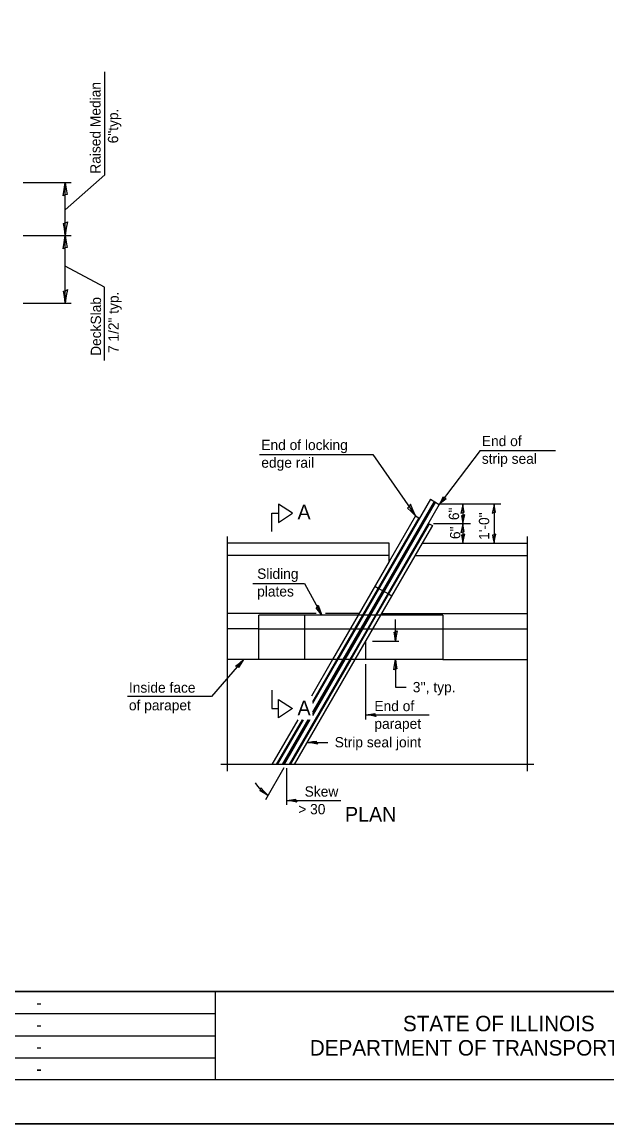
# Model space of a CAD drawing. Extents: x 2147229 to 2147909, y 2146681 to 2147121.
# Drawn here: x 2147468.9 to 2147601.4, y 2146681.1 to 2146930.7 of the extents above; entities that cross this region are included whole.
import ezdxf

# ---------------------------------------------------------------- set-up
doc = ezdxf.new("R2010")
doc.units = 0
for name, color, linetype in [('Bridge_Breakline', 7, 'Continuous'), ('Bridge_Design Concrete Hidden', 7, 'Continuous'), ('Bridge_Design Concrete Object', 7, 'Continuous'), ('Bridge_Design Steel Hidden', 7, 'Continuous'), ('Bridge_Design Steel Object', 7, 'Continuous'), ('Bridge_Dimensions and Text', 7, 'Continuous'), ('Bridge_Pattern', 7, 'Continuous'), ('Bridge_Title', 7, 'Continuous'), ('Sheets_50 Reference Boundary', 7, 'Continuous'), ('Sheets_General Details', 7, 'Continuous'), ('Sheets_Printer Plotting Border', 7, 'Continuous')]:
    doc.layers.add(name, color=color, linetype=linetype)

msp = doc.modelspace()

# ---------------------------------------------------------------- linework, layer by layer
at = {"layer": 'Bridge_Breakline'}
for p, q in [((2147515.43, 2146761.02), (2147515.43, 2146814.19)), ((2147583.36, 2146814.19), (2147583.36, 2146761.02)), ((2147584.85, 2146762.51), (2147513.95, 2146762.51))]:
    msp.add_line(p, q, dxfattribs=at)
at = {"layer": 'Bridge_Design Concrete Hidden'}
for p, q in [((2147545.05, 2146796.38), (2147539.24, 2146786.31)), ((2147550.13, 2146796.38), (2147544.32, 2146786.31)), ((2147546.72, 2146790.48), (2147546.72, 2146786.31))]:
    msp.add_line(p, q, dxfattribs=at)
at = {"layer": 'Bridge_Design Concrete Object'}
for p, q in [((2147552.07, 2146812.7), (2147515.43, 2146812.7)), ((2147559.55, 2146812.7), (2147550.13, 2146796.38)), ((2147552.07, 2146808.53), (2147552.07, 2146812.7)), ((2147559.55, 2146812.7), (2147583.36, 2146812.7)), ((2147552.07, 2146809.92), (2147515.43, 2146809.92)), ((2147557.95, 2146809.92), (2147583.36, 2146809.92)), ((2147552.07, 2146808.53), (2147545.05, 2146796.38)), ((2147535.54, 2146796.73), (2147515.43, 2146796.73)), ((2147545.26, 2146796.73), (2147537.62, 2146796.73)), ((2147550.33, 2146796.73), (2147583.36, 2146796.73)), ((2147522.57, 2146793.26), (2147515.43, 2146793.26)), ((2147564.19, 2146793.26), (2147583.36, 2146793.26)), ((2147522.57, 2146786.31), (2147515.43, 2146786.31)), ((2147544.32, 2146786.31), (2147530.57, 2146762.51)), ((2147539.24, 2146786.31), (2147534.48, 2146778.06)), ((2147564.19, 2146786.31), (2147583.36, 2146786.31)), ((2147531.36, 2146772.66), (2147525.5, 2146762.51))]:
    msp.add_line(p, q, dxfattribs=at)
at = {"layer": 'Bridge_Design Steel Hidden'}
for p, q in [((2147546.03, 2146796.38), (2147540.22, 2146786.31)), ((2147549.15, 2146796.38), (2147543.34, 2146786.31))]:
    msp.add_line(p, q, dxfattribs=at)
at = {"layer": 'Bridge_Design Steel Object'}
for p, q in [((2147558.04, 2146818.87), (2147552.07, 2146808.53)), ((2147558.04, 2146818.87), (2147558.77, 2146818.44)), ((2147558.77, 2146818.44), (2147546.03, 2146796.38)), ((2147561.11, 2146817.09), (2147549.15, 2146796.38)), ((2147561.84, 2146816.67), (2147559.55, 2146812.7)), ((2147561.11, 2146817.09), (2147561.84, 2146816.67)), ((2147548.84, 2146802.94), (2147549.58, 2146802.52)), ((2147551.92, 2146801.17), (2147552.65, 2146800.75)), ((2147564.19, 2146796.38), (2147522.57, 2146796.38)), ((2147522.57, 2146786.31), (2147522.57, 2146796.38)), ((2147532.99, 2146786.31), (2147532.99, 2146796.38)), ((2147564.19, 2146796.38), (2147564.19, 2146786.31)), ((2147522.57, 2146793.26), (2147564.19, 2146793.26)), ((2147564.19, 2146786.31), (2147522.57, 2146786.31)), ((2147543.34, 2146786.31), (2147529.6, 2146762.51)), ((2147540.22, 2146786.31), (2147534.7, 2146776.75)), ((2147532.33, 2146772.66), (2147526.47, 2146762.51))]:
    msp.add_line(p, q, dxfattribs=at)
at = {"layer": 'Bridge_Dimensions and Text'}
for p, q in [((2147487.66, 2146896.14), (2147487.66, 2146919.48)), ((2147469.11, 2146894.41), (2147480.05, 2146894.41)), ((2147487.66, 2146896.14), (2147478.68, 2146888.17)), ((2147478.68, 2146882.41), (2147478.68, 2146894.41)), ((2147469.11, 2146882.41), (2147480.05, 2146882.41)), ((2147478.68, 2146867.05), (2147478.68, 2146882.41)), ((2147487.57, 2146870.67), (2147478.68, 2146875.46)), ((2147487.57, 2146854.08), (2147487.57, 2146870.67)), ((2147469.11, 2146867.05), (2147480.05, 2146867.05)), ((2147522.72, 2146832.75), (2147548.36, 2146832.75)), ((2147548.36, 2146832.75), (2147558.04, 2146818.87)), ((2147572.69, 2146833.64), (2147563.41, 2146821.47)), ((2147572.69, 2146833.64), (2147589.75, 2146833.64)), ((2147577.39, 2146821.51), (2147563.65, 2146821.51)), ((2147568.75, 2146821.47), (2147568.75, 2146817.09)), ((2147575.81, 2146821.47), (2147575.81, 2146812.7)), ((2147570.49, 2146817.09), (2147562.08, 2146817.09)), ((2147568.75, 2146817.09), (2147568.75, 2146812.72)), ((2147521.2, 2146803.56), (2147532.85, 2146803.56)), ((2147532.85, 2146803.56), (2147536.77, 2146796.38)), ((2147553.48, 2146790.48), (2147553.48, 2146795.39)), ((2147548.27, 2146790.48), (2147554.22, 2146790.48)), ((2147519.07, 2146786.31), (2147511.82, 2146777.98)), ((2147546.72, 2146785.27), (2147546.72, 2146772.77)), ((2147553.48, 2146786.31), (2147553.48, 2146780.06)), ((2147553.48, 2146780.06), (2147555.92, 2146780.06)), ((2147511.82, 2146777.98), (2147492.76, 2146777.98)), ((2147546.72, 2146773.81), (2147561.1, 2146773.81)), ((2147533.49, 2146767.56), (2147538.16, 2146767.56)), ((2147524.11, 2146754.64), (2147528.28, 2146761.85)), ((2147528.8, 2146761.72), (2147528.8, 2146753.38)), ((2147528.8, 2146754.42), (2147541.11, 2146754.42))]:
    msp.add_line(p, q, dxfattribs=at)
for points in [[(2147478.18, 2146891.34), (2147478.45, 2146892.77), (2147478.68, 2146894.41), (2147478.89, 2146892.88), (2147479.08, 2146891.69), (2147478.64, 2146891.59)], [(2147479.18, 2146885.47), (2147478.92, 2146884.04), (2147478.68, 2146882.41), (2147478.48, 2146883.94), (2147478.28, 2146885.12), (2147478.73, 2146885.22)], [(2147478.18, 2146879.34), (2147478.45, 2146880.77), (2147478.68, 2146882.41), (2147478.89, 2146880.88), (2147479.08, 2146879.69), (2147478.64, 2146879.59)], [(2147479.18, 2146870.11), (2147478.92, 2146868.68), (2147478.68, 2146867.05), (2147478.48, 2146868.58), (2147478.28, 2146869.77), (2147478.72, 2146869.86)], [(2147556.92, 2146821.5), (2147556.6, 2146821), (2147556.23, 2146820.64), (2147557.04, 2146819.88), (2147558.04, 2146818.87), (2147557.41, 2146820.25)], [(2147564.96, 2146822.8), (2147564.55, 2146822.91), (2147564.22, 2146823.08), (2147563.88, 2146822.37), (2147563.41, 2146821.47), (2147564.21, 2146822.2)], [(2147568.33, 2146819.47), (2147568.72, 2146819.63), (2147569.08, 2146819.69), (2147568.92, 2146820.47), (2147568.75, 2146821.47), (2147568.56, 2146820.4)], [(2147575.39, 2146819.47), (2147575.78, 2146819.63), (2147576.15, 2146819.69), (2147575.99, 2146820.47), (2147575.81, 2146821.47), (2147575.62, 2146820.4)], [(2147569.17, 2146819.09), (2147568.78, 2146818.93), (2147568.42, 2146818.87), (2147568.58, 2146818.09), (2147568.75, 2146817.09), (2147568.94, 2146818.16)], [(2147568.33, 2146815.09), (2147568.72, 2146815.26), (2147569.08, 2146815.32), (2147568.92, 2146816.09), (2147568.75, 2146817.09), (2147568.56, 2146816.03)], [(2147569.17, 2146814.72), (2147568.78, 2146814.55), (2147568.42, 2146814.49), (2147568.58, 2146813.72), (2147568.75, 2146812.72), (2147568.94, 2146813.78)], [(2147576.23, 2146814.7), (2147575.85, 2146814.54), (2147575.48, 2146814.48), (2147575.64, 2146813.7), (2147575.81, 2146812.7), (2147576.01, 2146813.77)], [(2147535.99, 2146798.61), (2147536.33, 2146797.55), (2147536.77, 2146796.38), (2147536.08, 2146797.32), (2147535.51, 2146798.05), (2147535.77, 2146798.27)], [(2147553.86, 2146792.81), (2147553.66, 2146791.72), (2147553.48, 2146790.48), (2147553.32, 2146791.65), (2147553.17, 2146792.55), (2147553.51, 2146792.62)], [(2147517.25, 2146784.8), (2147518.12, 2146785.49), (2147519.07, 2146786.31), (2147518.42, 2146785.33), (2147517.94, 2146784.55), (2147517.64, 2146784.72)], [(2147553.1, 2146783.98), (2147553.3, 2146785.07), (2147553.48, 2146786.31), (2147553.63, 2146785.15), (2147553.78, 2146784.24), (2147553.44, 2146784.17)], [(2147549.05, 2146773.43), (2147547.97, 2146773.63), (2147546.72, 2146773.81), (2147547.89, 2146773.97), (2147548.79, 2146774.12), (2147548.86, 2146773.78)], [(2147535.82, 2146767.18), (2147534.73, 2146767.38), (2147533.49, 2146767.56), (2147534.66, 2146767.72), (2147535.56, 2146767.87), (2147535.63, 2146767.53)], [(2147523.01, 2146757.26), (2147523.75, 2146756.44), (2147524.63, 2146755.54), (2147523.61, 2146756.12), (2147522.8, 2146756.56), (2147522.95, 2146756.87)], [(2147531.13, 2146754.04), (2147530.04, 2146754.24), (2147528.8, 2146754.42), (2147529.96, 2146754.58), (2147530.87, 2146754.73), (2147530.94, 2146754.39)]]:
    msp.add_lwpolyline(points, close=True, dxfattribs=at)
msp.add_arc((2147528.8, 2146762.76), 8.33, 211.6033, 240, dxfattribs=at)
at = {"layer": 'Bridge_Pattern'}
for p, q in [((2147561.41, 2146822.62), (2147546.25, 2146796.38)), ((2147562.24, 2146822.14), (2147547.36, 2146796.38)), ((2147562.41, 2146822.05), (2147547.59, 2146796.38)), ((2147562.58, 2146821.95), (2147547.81, 2146796.38)), ((2147563.41, 2146821.47), (2147548.93, 2146796.38)), ((2147561.41, 2146822.62), (2147563.41, 2146821.47)), ((2147549.58, 2146802.52), (2147551.92, 2146801.17)), ((2147546.25, 2146796.38), (2147540.44, 2146786.31)), ((2147547.36, 2146796.38), (2147541.55, 2146786.31)), ((2147547.59, 2146796.38), (2147541.78, 2146786.31)), ((2147547.81, 2146796.38), (2147542, 2146786.31)), ((2147548.93, 2146796.38), (2147543.12, 2146786.31)), ((2147543.12, 2146786.31), (2147529.37, 2146762.51)), ((2147540.44, 2146786.31), (2147534.7, 2146776.36)), ((2147541.55, 2146786.31), (2147534.7, 2146774.43)), ((2147541.78, 2146786.31), (2147534.7, 2146774.04)), ((2147542, 2146786.31), (2147534.7, 2146773.66)), ((2147532.56, 2146772.66), (2147526.7, 2146762.51)), ((2147533.67, 2146772.66), (2147527.81, 2146762.51)), ((2147533.89, 2146772.66), (2147528.03, 2146762.51)), ((2147534.12, 2146772.66), (2147528.26, 2146762.51))]:
    msp.add_line(p, q, dxfattribs=at)
at = {"layer": 'Bridge_Title'}
for p, q in [((2147530.15, 2146819.46), (2147527.02, 2146821.54)), ((2147527.02, 2146821.54), (2147527.02, 2146817.37)), ((2147525.46, 2146815.29), (2147525.46, 2146819.46)), ((2147525.46, 2146819.46), (2147527.02, 2146819.46)), ((2147527.02, 2146817.37), (2147530.15, 2146819.46)), ((2147525.46, 2146779.38), (2147525.46, 2146775.22)), ((2147527.02, 2146777.3), (2147530.15, 2146775.22)), ((2147527.02, 2146773.13), (2147527.02, 2146777.3)), ((2147525.46, 2146775.22), (2147527.02, 2146775.22)), ((2147530.15, 2146775.22), (2147527.02, 2146773.13))]:
    msp.add_line(p, q, dxfattribs=at)
at = {"layer": 'Sheets_50 Reference Boundary'}
msp.add_lwpolyline([(2147269.16, 2147111.12), (2147899.16, 2147111.12), (2147899.16, 2146711.12), (2147269.16, 2146711.12)], close=True, dxfattribs=at)
at = {"layer": 'Sheets_General Details'}
for p, q in [((2147269.16, 2146711.12), (2147899.16, 2146711.12)), ((2147512.64, 2146711.12), (2147512.64, 2146691.12)), ((2147328.64, 2146706.12), (2147512.64, 2146706.12)), ((2147328.64, 2146701.12), (2147512.64, 2146701.12)), ((2147328.64, 2146696.12), (2147512.64, 2146696.12)), ((2147909.16, 2146681.12), (2147229.16, 2146681.12))]:
    msp.add_line(p, q, dxfattribs=at)
msp.add_lwpolyline([(2147269.16, 2147111.12), (2147899.16, 2147111.12), (2147899.16, 2146691.12), (2147269.16, 2146691.12)], close=True, dxfattribs=at)
at = {"layer": 'Sheets_Printer Plotting Border'}
msp.add_lwpolyline([(2147229.16, 2146681.12), (2147909.16, 2146681.12), (2147909.16, 2147121.12), (2147229.16, 2147121.12)], close=True, dxfattribs=at)

# ---------------------------------------------------------------- texts
at = {"layer": 'Bridge_Dimensions and Text'}
for s, height, rotation, p in [('Raised Median', 2.3285, 90, (2147486.68, 2146896.37)), ('6"typ.', 2.328, 90, (2147490.67, 2146903.26)), ('7 1/2" typ.', 2.3285, 90, (2147490.78, 2146855.75)), ('DeckSlab', 2.328, 90, (2147486.79, 2146855.11)), ('6"', 2.333, 90, (2147567.9, 2146817.9)), ('1\'-0"', 2.333, 90, (2147574.72, 2146813.43)), ('6"', 2.333, 90, (2147568.17, 2146813.61)), ('Inside face', 2.3334, 360, (2147493.1, 2146778.81)), ('of parapet', 2.333, 360, (2147493.1, 2146774.81)), ('Skew', 2.333, 360, (2147532.91, 2146755.27)), ('> 30', 2.333, 360, (2147531.46, 2146751.27))]:
    msp.add_text(s, height=height, rotation=rotation, dxfattribs=at).set_placement(p)
for s, height, p in [('End of', 2.333, (2147573.05, 2146834.66)), ('End of locking', 2.3334, (2147523.09, 2146833.77)), ('edge rail', 2.333, (2147523.09, 2146829.77)), ('strip seal', 2.333, (2147573.05, 2146830.66)), ('Sliding', 2.333, (2147522.15, 2146804.6)), ('plates', 2.333, (2147522.15, 2146800.6)), ("3'', typ.", 2.333, (2147557.41, 2146778.91)), ('End of', 2.333, (2147548.71, 2146774.63)), ('parapet', 2.333, (2147548.71, 2146770.63)), ('Strip seal joint', 2.3334, (2147539.72, 2146766.43))]:
    msp.add_text(s, height=height, dxfattribs=at).set_placement(p)
at = {"layer": 'Bridge_Title'}
for s, height, p in [('A', 3.33, (2147531.3, 2146818.07)), ('A', 3.33, (2147531.3, 2146773.7)), ('PLAN', 3.333, (2147542.05, 2146749.6))]:
    msp.add_text(s, height=height, dxfattribs=at).set_placement(p)
at = {"layer": 'Sheets_General Details'}
for s, height, p in [('-', 2.8, (2147472.12, 2146707.22)), ('STATE OF ILLINOIS', 3.5, (2147555.18, 2146702.12)), ('-', 2.8, (2147472.12, 2146702.22)), ('DEPARTMENT OF TRANSPORTATION', 3.5, (2147534.09, 2146696.62)), ('-', 2.8, (2147472.12, 2146697.22)), ('-', 2.8, (2147472.12, 2146692.22))]:
    msp.add_text(s, height=height, dxfattribs=at).set_placement(p)

doc.saveas('drawing.dxf')
